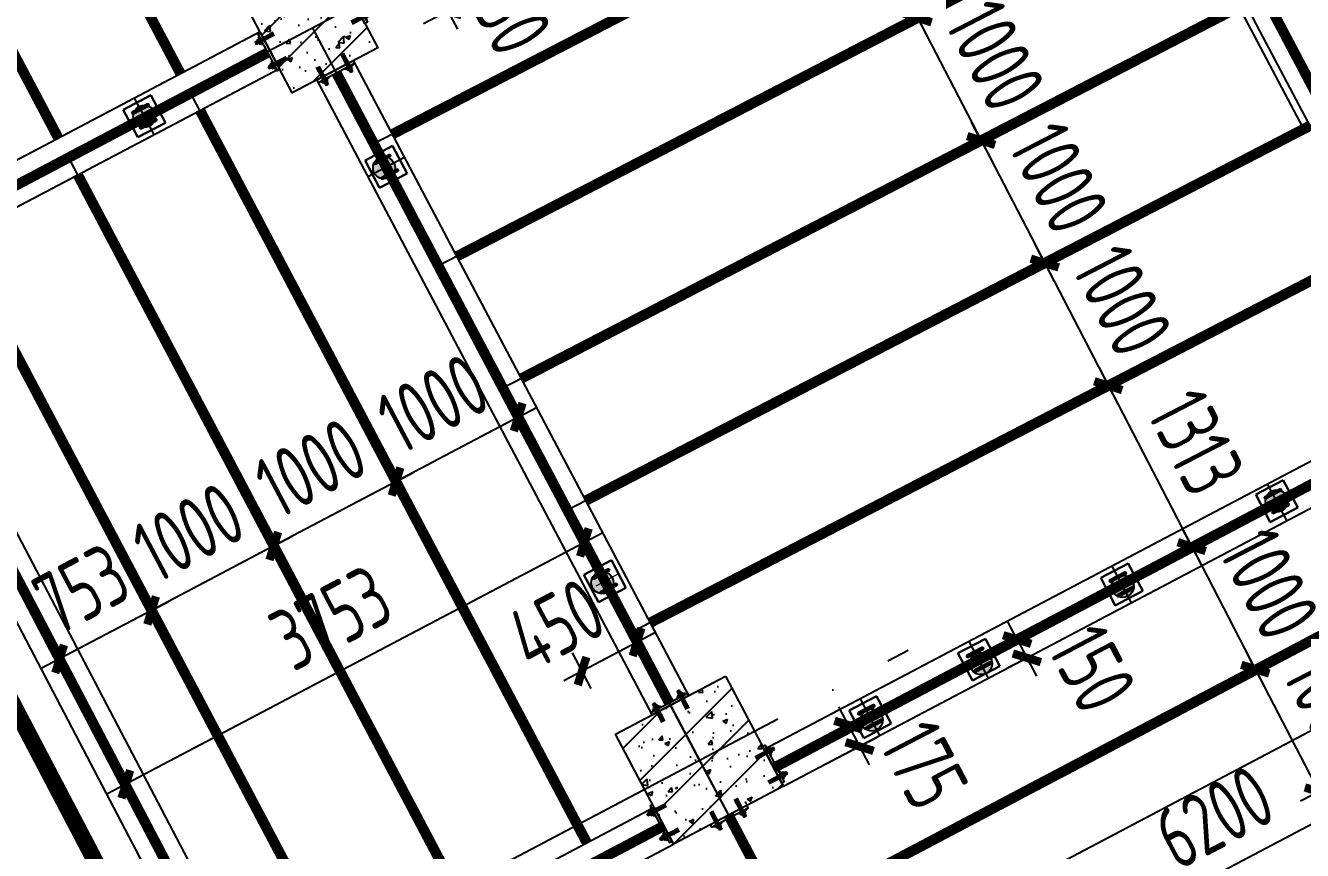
# Model space of a CAD drawing. Extents: x -803796 to -501762, y -1479216 to -846035.
# Drawn here: x -559946 to -550705, y -1102586 to -1096610 of the extents above; entities that cross this region are included whole.
import ezdxf

# ---------------------------------------------------------------- set-up
doc = ezdxf.new("R2010")
doc.units = 0
doc.header["$LTSCALE"] = 1500
for name, pattern in [('5102-12$0$5102-12$0$5102-12$0$DASH', [0.35, 0.25, -0.1]), ('ACAD_ISO04W100', [30, 24, -3, 0, -3]), ('CENTER', [2, 1.25, -0.25, 0.25, -0.25]), ('XREF-GRID-04区$0$ACAD_ISO04W100', [30, 24, -3, 0, -3])]:
    doc.linetypes.add(name, pattern=pattern)
doc.layers.get('0').update_dxf_attribs({"linetype": 'CONTINUOUS'})
doc.layers.get('Defpoints').update_dxf_attribs({"linetype": 'CONTINUOUS'})
for name, color, linetype in [('A-DOTE', 14, 'ACAD_ISO04W100'), ('AR-INT DECO', 140, 'CONTINUOUS'), ('C18', 4, 'CENTER'), ('DIM', 3, 'CONTINUOUS'), ('HATCH', 254, 'CONTINUOUS'), ('L18', 6, 'CONTINUOUS'), ('L25', 7, 'CONTINUOUS'), ('P-WALL-ORIG', 6, 'CONTINUOUS'), ('STPM_SBEAM_THICK', 2, 'CONTINUOUS'), ('struc', 161, 'CONTINUOUS'), ('TEXT', 7, 'CONTINUOUS'), ('THIN', 7, 'CONTINUOUS'), ('XREF-GRID-04区$0$A-DOTE', 14, 'XREF-GRID-04区$0$ACAD_ISO04W100')]:
    doc.layers.add(name, color=color, linetype=linetype)
doc.layers.add('点画线', color=1, linetype='CENTER', lineweight=13)
doc.layers.add('粗实线', color=7, linetype='CONTINUOUS', lineweight=30)
doc.styles.add('TSSD_Dimension', font='Tssdeng.shx', dxfattribs={"width": 0.7, "bigfont": 'hztxt.shx'})
doc.dimstyles.new('TSSD_150_150', dxfattribs={"dimtxt": 450, "dimasz": 150, "dimexe": 150, "dimexo": 375, "dimgap": 150, "dimtad": 1, "dimdec": 0, "dimzin": 0, "dimdsep": 46, "dimtxsty": 'TSSD_Dimension', "dimblk": 'ARCHTICK', "dimblk1": 'ARCHTICK', "dimblk2": 'ARCHTICK', "dimcen": 0, "dimdle": 150, "dimclrt": 7, "dimadec": 0, "dimazin": 0, "dimtfac": 1, "dimtdec": 0, "dimtix": 1, "dimtmove": 2, "dimatfit": 3, "dimfxl": 1, "dimtolj": 1, "dimtzin": 0, "dimarcsym": 0})
pattern_1 = [(50, (-389398.06, -1219171.12), (358.6301, -31.37607), [37.5, -412.5]), (355, (-389398.06, -1219171.12), (-69.37567, 376.09607), [30, -330]), (100.4514, (-389368.17, -1219173.74), (289.2547, 344.71977), [31.8701, -350.57106]), (46.1842, (-389398.06, -1219071.12), (533.6205, -82.7595), [56.25, -618.75]), (96.6356, (-389353.6, -1219078), (467.3314, 487.059), [47.8051, -525.8565]), (351.1842, (-389398.06, -1219071.1), (467.331, 487.0593), [45, -495]), (21, (-389348.06, -1219096.12), (298.45353, -201.30945), [37.5, -412.5]), (326, (-389348.06, -1219096.12), (121.65767, 362.575), [30, -330]), (71.4514, (-389323.2, -1219112.9), (420.1113, 161.26525), [31.8701, -350.57106]), (37.5, (-389398.06, -1219171.12), (6.07993, 166.44693), [0, -326, 0, -335, 0, -331.25]), (7.5, (-389398.06, -1219171.12), (131.53477, 197.20586), [0, -191, 0, -318.5, 0, -126.25]), (327.5, (-389509.56, -1219171.12), (266.91122, -11.27744), [0, -125, 0, -390, 0, -517.5]), (317.5, (-389559.56, -1219171.12), (291.59308, 50.0525), [0, -162.5, 0, -259, 0, -367.5]), (45, (-389398.06, -1219171.12), (-176.7767, 176.7767), [])]

# ---------------------------------------------------------------- blocks, each defined once
blk = doc.blocks.new('A$C47E14B26')
at = {"layer": '点画线'}
for p, q in [((358, 912), (358, -1338)), ((1483, -213), (-767, -213))]:
    blk.add_line(p, q, dxfattribs=at)
at = {"layer": '粗实线'}
for p, q in [((-767, 912), (1483, 912)), ((-767, 912), (-767, -1338)), ((-317, -813), (-317, 387)), ((-167, -813), (-167, 387)), ((883, -813), (883, 387)), ((1033, 387), (1033, -813)), ((1483, 912), (1483, -1338)), ((-767, -1338), (1483, -1338))]:
    blk.add_line(p, q, dxfattribs=at)
for centre, start, end in [((-242, 387), 0, 180), ((958, 387), 0, 180), ((-242, -813), 180, 0), ((958, -813), 180, 0)]:
    blk.add_arc(centre, 75, start, end, dxfattribs=at)
blk = doc.blocks.new('_ArchTick')
at = {"color": 0, "linetype": 'ByBlock', "const_width": 0.4}
blk.add_lwpolyline([(-0.5, -0.5), (0.5, 0.5)], dxfattribs=at)
blk = doc.blocks.new('*D281')
at = {"layer": 'Defpoints', "color": 0, "transparency": 16777216}
for p in [(-553387.8, -1095376), (-552927.8, -1096263.9), (-553489.8, -1096555.1)]:
    blk.add_point(p, dxfattribs=at)
at = {"layer": 'DIM', "color": 0, "lineweight": -2, "transparency": 16777216}
for p, q in [((-553720.8, -1095548.5), (-554083, -1095736.1)), ((-553949.8, -1095667.1), (-554018.8, -1095533.9)), ((-553949.8, -1095667.1), (-553489.8, -1096555.1)), ((-553260.8, -1096436.4), (-553623, -1096624.1)), ((-553489.8, -1096555.1), (-553420.9, -1096688.2))]:
    blk.add_line(p, q, dxfattribs=at)
at = {"layer": 'DIM', "color": 0, "lineweight": -2, "transparency": 16777216, "xscale": 150, "yscale": 150, "zscale": 150}
for p, rotation in [((-553949.8, -1095667.1), 297.3849975121117), ((-553489.8, -1096555.1), 117.3849975121117)]:
    blk.add_blockref('_ArchTick', p, dxfattribs=dict(at, rotation=rotation))
at = {"layer": 'DIM', "color": 7, "transparency": 16777216, "insert": (-553386.9, -1095938.6), "char_height": 450, "attachment_point": 5, "rotation": 297.385, "style": 'TSSD_Dimension'}
blk.add_mtext('\\A1;1000', dxfattribs=at)
blk = doc.blocks.new('*D282')
at = {"layer": 'Defpoints', "color": 0, "transparency": 16777216}
for p in [(-552927.8, -1096263.9), (-552467.9, -1097151.9), (-553029.9, -1097443)]:
    blk.add_point(p, dxfattribs=at)
at = {"layer": 'DIM', "color": 0, "lineweight": -2, "transparency": 16777216}
for p, q in [((-553489.8, -1096555.1), (-553558.8, -1096421.9)), ((-553260.8, -1096436.4), (-553623, -1096624.1)), ((-553489.8, -1096555.1), (-553029.9, -1097443)), ((-552800.8, -1097324.3), (-553163.1, -1097512)), ((-553029.9, -1097443), (-552960.9, -1097576.2))]:
    blk.add_line(p, q, dxfattribs=at)
at = {"layer": 'DIM', "color": 0, "lineweight": -2, "transparency": 16777216, "xscale": 150, "yscale": 150, "zscale": 150}
for p, rotation in [((-553489.8, -1096555.1), 297.3849975116382), ((-553029.9, -1097443), 117.3849975116381)]:
    blk.add_blockref('_ArchTick', p, dxfattribs=dict(at, rotation=rotation))
at = {"layer": 'DIM', "color": 7, "transparency": 16777216, "insert": (-552926.9, -1096826.5), "char_height": 450, "attachment_point": 5, "rotation": 297.385, "style": 'TSSD_Dimension'}
blk.add_mtext('\\A1;1000', dxfattribs=at)
blk = doc.blocks.new('*D283')
at = {"layer": 'Defpoints', "color": 0, "transparency": 16777216}
for p in [(-552467.9, -1097151.9), (-552007.9, -1098039.8), (-552569.9, -1098330.9)]:
    blk.add_point(p, dxfattribs=at)
at = {"layer": 'DIM', "color": 0, "lineweight": -2, "transparency": 16777216}
for p, q in [((-552800.8, -1097324.3), (-553163.1, -1097512)), ((-553029.9, -1097443), (-553098.9, -1097309.8)), ((-553029.9, -1097443), (-552569.9, -1098330.9)), ((-552340.9, -1098212.3), (-552703.1, -1098399.9)), ((-552569.9, -1098330.9), (-552500.9, -1098464.1))]:
    blk.add_line(p, q, dxfattribs=at)
at = {"layer": 'DIM', "color": 0, "lineweight": -2, "transparency": 16777216, "xscale": 150, "yscale": 150, "zscale": 150}
for p, rotation in [((-553029.9, -1097443), 297.3849975121117), ((-552569.9, -1098330.9), 117.3849975121117)]:
    blk.add_blockref('_ArchTick', p, dxfattribs=dict(at, rotation=rotation))
at = {"layer": 'DIM', "color": 7, "transparency": 16777216, "insert": (-552466.9, -1097714.5), "char_height": 450, "attachment_point": 5, "rotation": 297.385, "style": 'TSSD_Dimension'}
blk.add_mtext('\\A1;1000', dxfattribs=at)
blk = doc.blocks.new('*D284')
at = {"layer": 'Defpoints', "color": 0, "transparency": 16777216}
for p in [(-552007.9, -1098039.8), (-551547.9, -1098927.7), (-552109.9, -1099218.9)]:
    blk.add_point(p, dxfattribs=at)
at = {"layer": 'DIM', "color": 0, "lineweight": -2, "transparency": 16777216}
for p, q in [((-552340.9, -1098212.3), (-552703.1, -1098399.9)), ((-552569.9, -1098330.9), (-552638.9, -1098197.7)), ((-552569.9, -1098330.9), (-552109.9, -1099218.9)), ((-551880.9, -1099100.2), (-552243.1, -1099287.9)), ((-552109.9, -1099218.9), (-552041, -1099352.1))]:
    blk.add_line(p, q, dxfattribs=at)
at = {"layer": 'DIM', "color": 0, "lineweight": -2, "transparency": 16777216, "xscale": 150, "yscale": 150, "zscale": 150}
for p, rotation in [((-552569.9, -1098330.9), 297.3849975121117), ((-552109.9, -1099218.9), 117.3849975121117)]:
    blk.add_blockref('_ArchTick', p, dxfattribs=dict(at, rotation=rotation))
at = {"layer": 'DIM', "color": 7, "transparency": 16777216, "insert": (-552007, -1098602.4), "char_height": 450, "attachment_point": 5, "rotation": 297.385, "style": 'TSSD_Dimension'}
blk.add_mtext('\\A1;1000', dxfattribs=at)
blk = doc.blocks.new('*D285')
at = {"layer": 'Defpoints', "color": 0, "transparency": 16777216}
for p in [(-551547.9, -1098927.7), (-550944, -1100093.6), (-551506, -1100384.7)]:
    blk.add_point(p, dxfattribs=at)
at = {"layer": 'DIM', "color": 0, "lineweight": -2, "transparency": 16777216}
for p, q in [((-551880.9, -1099100.2), (-552243.1, -1099287.9)), ((-552178.9, -1099085.7), (-551437, -1100517.9)), ((-551277, -1100266.1), (-551639.2, -1100453.7))]:
    blk.add_line(p, q, dxfattribs=at)
at = {"layer": 'DIM', "color": 0, "lineweight": -2, "transparency": 16777216, "xscale": 150, "yscale": 150, "zscale": 150}
for p, rotation in [((-552109.9, -1099218.9), 117.3849975121117), ((-551506, -1100384.7), 297.3849975121117)]:
    blk.add_blockref('_ArchTick', p, dxfattribs=dict(at, rotation=rotation))
at = {"layer": 'DIM', "color": 7, "transparency": 16777216, "insert": (-551475, -1099629.3), "char_height": 450, "attachment_point": 5, "rotation": 297.385, "style": 'TSSD_Dimension'}
blk.add_mtext('\\A1;1313', dxfattribs=at)
blk = doc.blocks.new('*D286')
at = {"layer": 'Defpoints', "color": 0, "transparency": 16777216}
for p in [(-550944, -1100093.6), (-550484, -1100981.5), (-551046.1, -1101272.6)]:
    blk.add_point(p, dxfattribs=at)
at = {"layer": 'DIM', "color": 0, "lineweight": -2, "transparency": 16777216}
for p, q in [((-551277, -1100266.1), (-551639.2, -1100453.7)), ((-551506, -1100384.7), (-551575, -1100251.5)), ((-551506, -1100384.7), (-551046.1, -1101272.6)), ((-550817, -1101154), (-551179.2, -1101341.6)), ((-551046.1, -1101272.6), (-550977.1, -1101405.8))]:
    blk.add_line(p, q, dxfattribs=at)
at = {"layer": 'DIM', "color": 0, "lineweight": -2, "transparency": 16777216, "xscale": 150, "yscale": 150, "zscale": 150}
for p, rotation in [((-551506, -1100384.7), 297.3849975121117), ((-551046.1, -1101272.6), 117.3849975121117)]:
    blk.add_blockref('_ArchTick', p, dxfattribs=dict(at, rotation=rotation))
at = {"layer": 'DIM', "color": 7, "transparency": 16777216, "insert": (-550943.1, -1100656.2), "char_height": 450, "attachment_point": 5, "rotation": 297.385, "style": 'TSSD_Dimension'}
blk.add_mtext('\\A1;1000', dxfattribs=at)
blk = doc.blocks.new('*D287')
at = {"layer": 'Defpoints', "color": 0, "transparency": 16777216}
for p in [(-550484, -1100981.5), (-550024.1, -1101869.4), (-550586.1, -1102160.5)]:
    blk.add_point(p, dxfattribs=at)
at = {"layer": 'DIM', "color": 0, "lineweight": -2, "transparency": 16777216}
for p, q in [((-550817, -1101154), (-551179.2, -1101341.6)), ((-551046.1, -1101272.6), (-551115.1, -1101139.4)), ((-551046.1, -1101272.6), (-550586.1, -1102160.5)), ((-550357.1, -1102041.9), (-550719.3, -1102229.5)), ((-550586.1, -1102160.5), (-550517.1, -1102293.7))]:
    blk.add_line(p, q, dxfattribs=at)
at = {"layer": 'DIM', "color": 0, "lineweight": -2, "transparency": 16777216, "xscale": 150, "yscale": 150, "zscale": 150}
for p, rotation in [((-551046.1, -1101272.6), 297.3849975121117), ((-550586.1, -1102160.5), 117.3849975121117)]:
    blk.add_blockref('_ArchTick', p, dxfattribs=dict(at, rotation=rotation))
at = {"layer": 'DIM', "color": 7, "transparency": 16777216, "insert": (-550483.1, -1101544.1), "char_height": 450, "attachment_point": 5, "rotation": 297.385, "style": 'TSSD_Dimension'}
blk.add_mtext('\\A1;1000', dxfattribs=at)
blk = doc.blocks.new('*D288')
at = {"layer": 'Defpoints', "color": 0, "transparency": 16777216}
for p in [(-556637.3, -1098960.3), (-557521.7, -1099427.1), (-557265, -1099913.4)]:
    blk.add_point(p, dxfattribs=at)
at = {"layer": 'DIM', "color": 0, "lineweight": -2, "transparency": 16777216}
for p, q in [((-556462.3, -1099291.9), (-556310.6, -1099579.2)), ((-556380.6, -1099446.6), (-556248, -1099376.6)), ((-556380.6, -1099446.6), (-557265, -1099913.4)), ((-557346.6, -1099758.7), (-557195, -1100046)), ((-557265, -1099913.4), (-557397.6, -1099983.4))]:
    blk.add_line(p, q, dxfattribs=at)
at = {"layer": 'DIM', "color": 0, "lineweight": -2, "transparency": 16777216, "xscale": 150, "yscale": 150, "zscale": 150}
for p, rotation in [((-556380.6, -1099446.6), 207.8262450785507), ((-557265, -1099913.4), 27.82624507855068)]:
    blk.add_blockref('_ArchTick', p, dxfattribs=dict(at, rotation=rotation))
at = {"layer": 'DIM', "color": 7, "transparency": 16777216, "insert": (-556997.8, -1099348.3), "char_height": 450, "attachment_point": 5, "rotation": 27.82625, "style": 'TSSD_Dimension'}
blk.add_mtext('\\A1;1000', dxfattribs=at)
blk = doc.blocks.new('*D289')
at = {"layer": 'Defpoints', "color": 0, "transparency": 16777216}
for p in [(-557521.7, -1099427.1), (-558406, -1099893.9), (-558149.3, -1100380.2)]:
    blk.add_point(p, dxfattribs=at)
at = {"layer": 'DIM', "color": 0, "lineweight": -2, "transparency": 16777216}
for p, q in [((-557346.6, -1099758.7), (-557195, -1100046)), ((-557265, -1099913.4), (-558149.3, -1100380.2)), ((-557265, -1099913.4), (-557132.3, -1099843.4)), ((-558231, -1100225.5), (-558079.3, -1100512.8)), ((-558149.3, -1100380.2), (-558282, -1100450.2))]:
    blk.add_line(p, q, dxfattribs=at)
at = {"layer": 'DIM', "color": 0, "lineweight": -2, "transparency": 16777216, "xscale": 150, "yscale": 150, "zscale": 150}
for p, rotation in [((-557265, -1099913.4), 207.8262450800779), ((-558149.3, -1100380.2), 27.82624508007792)]:
    blk.add_blockref('_ArchTick', p, dxfattribs=dict(at, rotation=rotation))
at = {"layer": 'DIM', "color": 7, "transparency": 16777216, "insert": (-557882.2, -1099815.1), "char_height": 450, "attachment_point": 5, "rotation": 27.82625, "style": 'TSSD_Dimension'}
blk.add_mtext('\\A1;1000', dxfattribs=at)
blk = doc.blocks.new('*D290')
at = {"layer": 'Defpoints', "color": 0, "transparency": 16777216}
for p in [(-558406, -1099893.9), (-559290.4, -1100360.6), (-559033.7, -1100847)]:
    blk.add_point(p, dxfattribs=at)
at = {"layer": 'DIM', "color": 0, "lineweight": -2, "transparency": 16777216}
for p, q in [((-558231, -1100225.5), (-558079.3, -1100512.8)), ((-558149.3, -1100380.2), (-559033.7, -1100847)), ((-558149.3, -1100380.2), (-558016.7, -1100310.2)), ((-559115.4, -1100692.3), (-558963.7, -1100979.6)), ((-559033.7, -1100847), (-559166.4, -1100917))]:
    blk.add_line(p, q, dxfattribs=at)
at = {"layer": 'DIM', "color": 0, "lineweight": -2, "transparency": 16777216, "xscale": 150, "yscale": 150, "zscale": 150}
for p, rotation in [((-558149.3, -1100380.2), 207.8262450800779), ((-559033.7, -1100847), 27.82624508007792)]:
    blk.add_blockref('_ArchTick', p, dxfattribs=dict(at, rotation=rotation))
at = {"layer": 'DIM', "color": 7, "transparency": 16777216, "insert": (-558766.6, -1100281.9), "char_height": 450, "attachment_point": 5, "rotation": 27.82625, "style": 'TSSD_Dimension'}
blk.add_mtext('\\A1;1000', dxfattribs=at)
blk = doc.blocks.new('*D291')
at = {"layer": 'Defpoints', "color": 0, "transparency": 16777216}
for p in [(-559290.4, -1100360.6), (-559956.1, -1100712), (-559699.4, -1101198.3)]:
    blk.add_point(p, dxfattribs=at)
at = {"layer": 'DIM', "color": 0, "lineweight": -2, "transparency": 16777216}
for p, q in [((-559115.4, -1100692.3), (-558963.7, -1100979.6)), ((-559033.7, -1100847), (-559699.4, -1101198.3)), ((-559033.7, -1100847), (-558901.1, -1100776.9)), ((-559781.1, -1101043.7), (-559629.4, -1101331)), ((-559699.4, -1101198.3), (-559832.1, -1101268.4))]:
    blk.add_line(p, q, dxfattribs=at)
at = {"layer": 'DIM', "color": 0, "lineweight": -2, "transparency": 16777216, "xscale": 150, "yscale": 150, "zscale": 150}
for p, rotation in [((-559033.7, -1100847), 207.8262450800779), ((-559699.4, -1101198.3), 27.82624508007792)]:
    blk.add_blockref('_ArchTick', p, dxfattribs=dict(at, rotation=rotation))
at = {"layer": 'DIM', "color": 7, "transparency": 16777216, "insert": (-559541.6, -1100691), "char_height": 450, "attachment_point": 5, "rotation": 27.82625, "style": 'TSSD_Dimension'}
blk.add_mtext('\\A1;753', dxfattribs=at)
blk = doc.blocks.new('gdf')
h = blk.add_hatch(color=4)
edge = h.paths.add_edge_path()
edge.add_arc((75802667.5, 175120681), 80, 0, 360)
at = {"color": 4}
blk.add_circle((75802667.5, 175120681), 80, dxfattribs=at)
blk = doc.blocks.new('*D352')
at = {"layer": 'Defpoints', "color": 0, "transparency": 16777216}
for p in [(-556253.5, -1099687.3), (-559572.4, -1101439.1), (-559220.4, -1102106)]:
    blk.add_point(p, dxfattribs=at)
at = {"layer": 'DIM', "color": 0, "lineweight": -2, "transparency": 16777216}
for p, q in [((-556078.5, -1100019), (-555831.5, -1100486.9)), ((-555768.9, -1100284.2), (-559353, -1102176)), ((-559397.3, -1101770.7), (-559150.4, -1102238.6))]:
    blk.add_line(p, q, dxfattribs=at)
at = {"layer": 'DIM', "color": 0, "lineweight": -2, "transparency": 16777216, "xscale": 150, "yscale": 150, "zscale": 150}
for p, rotation in [((-555901.6, -1100354.2), 27.82624508007276), ((-559220.4, -1102106), 207.8262450800728)]:
    blk.add_blockref('_ArchTick', p, dxfattribs=dict(at, rotation=rotation))
at = {"layer": 'DIM', "color": 7, "transparency": 16777216, "insert": (-557736, -1100898.4), "char_height": 450, "attachment_point": 5, "rotation": 27.82625, "style": 'TSSD_Dimension'}
blk.add_mtext('\\A1;3753', dxfattribs=at)
blk = doc.blocks.new('*D353')
at = {"layer": 'Defpoints', "color": 0, "transparency": 16777216}
for p in [(-549796.5, -1098637.9), (-555278.8, -1101534), (-553910.6, -1104124)]:
    blk.add_point(p, dxfattribs=at)
at = {"layer": 'DIM', "color": 0, "lineweight": -2, "transparency": 16777216}
for p, q in [((-549621.3, -1098969.5), (-548358.2, -1101360.5)), ((-548295.6, -1101157.8), (-554043.2, -1104194.1)), ((-555103.6, -1101865.6), (-553840.5, -1104256.7))]:
    blk.add_line(p, q, dxfattribs=at)
at = {"layer": 'DIM', "color": 0, "lineweight": -2, "transparency": 16777216, "xscale": 150, "yscale": 150, "zscale": 150}
for p, rotation in [((-548428.3, -1101227.9), 27.84623129590126), ((-553910.6, -1104124), 207.8462312959013)]:
    blk.add_blockref('_ArchTick', p, dxfattribs=dict(at, rotation=rotation))
at = {"layer": 'DIM', "color": 7, "transparency": 16777216, "insert": (-551344.6, -1102344.4), "char_height": 450, "attachment_point": 5, "rotation": 27.84623, "style": 'TSSD_Dimension'}
blk.add_mtext('\\A1;6200', dxfattribs=at)
blk = doc.blocks.new('LMM12A')
at = {"layer": 'L18'}
for p, q in [((0, 7.8), (0, -7.8)), ((9.8, 10.4), (1, 10.4)), ((9.8, 5.2), (1, 5.2)), ((10.8, 7.8), (10.8, -7.8)), ((9.8, -5.2), (1, -5.2)), ((9.8, -10.4), (1, -10.4))]:
    blk.add_line(p, q, dxfattribs=at)
for centre, radius, start, end in [((3.7, 7.8), 3.74, 136, 224), ((13.4, 0), 13.4, 157.1584, 202.8416), ((7.1, 7.8), 3.74, 316, 44), ((-2.6, 0), 13.4, 337.1584, 22.8416), ((3.7, -7.8), 3.74, 136, 224), ((7.1, -7.8), 3.74, 316, 44)]:
    blk.add_arc(centre, radius, start, end, dxfattribs=at)
blk = doc.blocks.new('A$C40232FC0')
blk.add_lwpolyline([(0, 82), (300, 82), (300, 102), (0, 102)], close=True)
at = {"layer": 'C18'}
for p, q in [((50, 0), (50, 144.5)), ((250, 0), (250, 144.5))]:
    blk.add_line(p, q, dxfattribs=at)
at = {"layer": 'L18'}
for p, q in [((39.5, 0), (39.5, 102)), ((41.3, 126.6), (41.3, 148.8)), ((41.3, 148.8), (58.7, 148.8)), ((42.8, 0), (42.8, 102)), ((44.6, 128.4), (44.6, 148.8)), ((55.3, 128.4), (55.3, 148.8)), ((57.2, 0), (57.2, 102)), ((58.7, 126.6), (58.7, 148.8)), ((60.5, 0), (60.5, 102)), ((239.5, 0), (239.5, 102)), ((241.3, 126.6), (241.3, 148.8)), ((241.3, 148.8), (258.7, 148.8)), ((242.8, 0), (242.8, 102)), ((244.6, 128.4), (244.6, 148.8)), ((255.3, 128.4), (255.3, 148.8)), ((257.2, 0), (257.2, 102)), ((258.7, 126.6), (258.7, 148.8)), ((260.5, 0), (260.5, 102))]:
    blk.add_line(p, q, dxfattribs=at)
at = {"layer": 'L25'}
for p, q in [((16.7, 102), (16.7, 110.4)), ((16.7, 110.4), (83.3, 110.4)), ((83.3, 102), (16.7, 102)), ((83.3, 110.4), (83.3, 102)), ((216.7, 102), (216.7, 110.4)), ((216.7, 110.4), (283.3, 110.4)), ((283.3, 102), (216.7, 102)), ((283.3, 110.4), (283.3, 102))]:
    blk.add_line(p, q, dxfattribs=at)
at = {"layer": 'L18', "extrusion": (0, 0, -1), "xscale": 1.666666666686069, "yscale": 1.666666666686069, "zscale": -1.666666666666666, "rotation": 90}
for p in [(-50, 110.4), (-250, 110.4)]:
    blk.add_blockref('LMM12A', p, dxfattribs=at)
blk = doc.blocks.new('*D660')
at = {"layer": 'Defpoints', "color": 0, "transparency": 16777216}
for p in [(-555338.3, -1102385.3), (-555257.5, -1102540.5), (-556282.9, -1103074.9)]:
    blk.add_point(p, dxfattribs=at)
at = {"layer": 'DIM', "color": 0, "lineweight": -2, "transparency": 16777216}
for p, q in [((-555670.9, -1102558.6), (-556496.8, -1102989)), ((-556363.8, -1102919.7), (-556433.1, -1102786.7)), ((-555590, -1102713.8), (-556415.9, -1103144.2)), ((-556363.8, -1102919.7), (-556282.9, -1103074.9)), ((-556282.9, -1103074.9), (-556213.5, -1103207.9))]:
    blk.add_line(p, q, dxfattribs=at)
at = {"layer": 'DIM', "color": 0, "lineweight": -2, "transparency": 16777216, "xscale": 150, "yscale": 150, "zscale": 150}
for p, rotation in [((-556363.8, -1102919.7), 297.5282612302669), ((-556282.9, -1103074.9), 117.5282612302668)]:
    blk.add_blockref('_ArchTick', p, dxfattribs=dict(at, rotation=rotation))
at = {"layer": 'DIM', "color": 7, "transparency": 16777216, "insert": (-555761.9, -1103241.8), "char_height": 450, "attachment_point": 5, "rotation": 297.52826, "style": 'TSSD_Dimension'}
blk.add_mtext('\\A1;175', dxfattribs=at)
blk = doc.blocks.new('*D662')
at = {"layer": 'Defpoints', "color": 0, "transparency": 16777216}
for p in [(-555918.6, -1101285.9), (-555278.8, -1101534), (-555676.8, -1101744.1)]:
    blk.add_point(p, dxfattribs=at)
at = {"layer": 'DIM', "color": 0, "lineweight": -2, "transparency": 16777216}
for p, q in [((-555453.8, -1101202.4), (-555590.7, -1100943.2)), ((-555388, -1101005.8), (-556051.3, -1101355.9)), ((-555851.8, -1101412.5), (-555988.6, -1101153.2))]:
    blk.add_line(p, q, dxfattribs=at)
at = {"layer": 'DIM', "color": 0, "lineweight": -2, "transparency": 16777216, "xscale": 150, "yscale": 150, "zscale": 150}
for p, rotation in [((-555520.6, -1101075.8), 27.82624507795174), ((-555918.6, -1101285.9), 207.8262450779518)]:
    blk.add_blockref('_ArchTick', p, dxfattribs=dict(at, rotation=rotation))
at = {"layer": 'DIM', "color": 7, "transparency": 16777216, "insert": (-556106.1, -1100947.7), "char_height": 450, "attachment_point": 5, "rotation": 27.82625, "style": 'TSSD_Dimension'}
blk.add_mtext('\\A1;450', dxfattribs=at)
blk = doc.blocks.new('*D663')
at = {"layer": 'Defpoints', "color": 0, "transparency": 16777216}
for p in [(-553909.7, -1101832.7), (-554542.4, -1101965.2), (-554461.5, -1102120.3)]:
    blk.add_point(p, dxfattribs=at)
at = {"layer": 'DIM', "color": 0, "lineweight": -2, "transparency": 16777216}
for p, q in [((-553990.6, -1101677.6), (-554060, -1101544.5)), ((-554209.9, -1101791.8), (-553857.6, -1101608.2)), ((-553990.6, -1101677.6), (-553909.7, -1101832.7)), ((-554129, -1101947), (-553776.7, -1101763.4)), ((-553909.7, -1101832.7), (-553840.4, -1101965.8))]:
    blk.add_line(p, q, dxfattribs=at)
at = {"layer": 'DIM', "color": 0, "lineweight": -2, "transparency": 16777216, "xscale": 150, "yscale": 150, "zscale": 150}
for p, rotation in [((-553990.6, -1101677.6), 297.5296162444498), ((-553909.7, -1101832.7), 117.5296162444496)]:
    blk.add_blockref('_ArchTick', p, dxfattribs=dict(at, rotation=rotation))
at = {"layer": 'DIM', "color": 7, "transparency": 16777216, "insert": (-553441.6, -1101966.3), "char_height": 450, "attachment_point": 5, "rotation": 297.52962, "style": 'TSSD_Dimension'}
blk.add_mtext('\\A1;175', dxfattribs=at)
blk = doc.blocks.new('*D664')
at = {"layer": 'Defpoints', "color": 0, "transparency": 16777216}
for p in [(-552518.2, -1100925), (-552448.2, -1101057.7), (-552699.1, -1101190.1)]:
    blk.add_point(p, dxfattribs=at)
at = {"layer": 'DIM', "color": 0, "lineweight": -2, "transparency": 16777216}
for p, q in [((-552769.2, -1101057.5), (-552839.2, -1100924.8)), ((-552849.9, -1101100), (-552901.8, -1101127.5)), ((-552769.2, -1101057.5), (-552699.1, -1101190.1)), ((-552699.1, -1101190.1), (-552629.1, -1101322.8)), ((-552779.8, -1101232.7), (-552831.8, -1101260.1))]:
    blk.add_line(p, q, dxfattribs=at)
at = {"layer": 'DIM', "color": 0, "lineweight": -2, "transparency": 16777216, "xscale": 150, "yscale": 150, "zscale": 150}
for p, rotation in [((-552769.2, -1101057.5), 297.8262450790808), ((-552699.1, -1101190.1), 117.8262450790808)]:
    blk.add_blockref('_ArchTick', p, dxfattribs=dict(at, rotation=rotation))
at = {"layer": 'DIM', "color": 7, "transparency": 16777216, "insert": (-552225, -1101269.7), "char_height": 450, "attachment_point": 5, "rotation": 297.82625, "style": 'TSSD_Dimension'}
blk.add_mtext('\\A1;150', dxfattribs=at)
blk = doc.blocks.new('*D666')
at = {"layer": 'Defpoints', "color": 0, "transparency": 16777216}
for p in [(-557560, -1096462.4), (-556891.1, -1096505.1), (-557396.6, -1096772)]:
    blk.add_point(p, dxfattribs=at)
at = {"layer": 'DIM', "color": 0, "lineweight": -2, "transparency": 16777216}
for p, q in [((-557228.3, -1096287.4), (-556921.8, -1096125.6)), ((-557124.5, -1096063), (-556821.1, -1096637.8)), ((-557065, -1096596.9), (-556758.4, -1096435.1))]:
    blk.add_line(p, q, dxfattribs=at)
at = {"layer": 'DIM', "color": 0, "lineweight": -2, "transparency": 16777216, "xscale": 150, "yscale": 150, "zscale": 150}
for p, rotation in [((-557054.5, -1096195.6), 117.8262497600775), ((-556891.1, -1096505.1), 297.8262497600775)]:
    blk.add_blockref('_ArchTick', p, dxfattribs=dict(at, rotation=rotation))
at = {"layer": 'DIM', "color": 7, "transparency": 16777216, "insert": (-556468.6, -1096479.5), "char_height": 450, "attachment_point": 5, "rotation": 297.82625, "style": 'TSSD_Dimension'}
blk.add_mtext('\\A1;350', dxfattribs=at)

msp = doc.modelspace()

# ---------------------------------------------------------------- hatches: boundary and pattern name
at = {"layer": 'HATCH'}
h = msp.add_hatch(dxfattribs=at)
h.set_pattern_fill('ARMORED', color=256, scale=50, style=0)
h.set_pattern_definition(pattern_1)
h.paths.add_polyline_path([(-557723.3, -1096152.9), (-557396.6, -1096772), (-558015.6, -1097098.7), (-558342.4, -1096479.7)])
h = msp.add_hatch(dxfattribs=at)
h.set_pattern_fill('ARMORED', color=256, scale=50, style=0)
h.set_pattern_definition(pattern_1)
h.paths.add_polyline_path([(-554880.8, -1101324), (-554460.7, -1102119.9), (-555256.7, -1102540), (-555676.8, -1101744.1)])
h = msp.add_hatch(dxfattribs=at)
h.set_pattern_fill('ARMORED', color=256, scale=50, style=0)
h.set_pattern_definition(pattern_1)
h.paths.add_polyline_path([(-554880.8, -1101324), (-554460.7, -1102119.9), (-555256.7, -1102540), (-555676.8, -1101744.1)])

# ---------------------------------------------------------------- linework, layer by layer
at = {"layer": 'A-DOTE', "ltscale": 0.1}
for p, q in [((-568444.4, -1102207.5), (-556359.5, -1095828.8)), ((-565643.6, -1107513.7), (-553558.8, -1101135))]:
    msp.add_line(p, q, dxfattribs=at)
at = {"layer": 'AR-INT DECO', "linetype": '5102-12$0$5102-12$0$5102-12$0$DASH', "const_width": 120}
msp.add_lwpolyline([(-556578.2, -1085007.3, 0.386417), (-561939.6, -1097887)], format="xyb", dxfattribs=at)
msp.add_lwpolyline([(-558586.4, -1104296.4), (-561922.9, -1097925.2)], dxfattribs=at)
at = {"layer": 'HATCH'}
for points in [[(-557723.3, -1096152.9), (-557396.6, -1096772), (-558015.6, -1097098.7), (-558342.4, -1096479.7), (-557723.3, -1096152.9)], [(-554880.8, -1101324), (-554460.7, -1102119.9), (-555256.7, -1102540), (-555676.8, -1101744.1), (-554880.8, -1101324)], [(-554880.8, -1101324), (-554460.7, -1102119.9), (-555256.7, -1102540), (-555676.8, -1101744.1), (-554880.8, -1101324)]]:
    msp.add_lwpolyline(points, close=True, dxfattribs=at)
at = {"layer": 'P-WALL-ORIG', "color": 4}
for p, q in [((-557916.2, -1104282.9), (-561381.6, -1097665.6)), ((-558320.7, -1104157.2), (-561657.1, -1097786.1)), ((-558118.4, -1104220.1), (-561519.4, -1097725.8))]:
    msp.add_line(p, q, dxfattribs=at)
for radius, start, end in [(10073.6, 115.14474, 199.65431), (9923.6, 115.10417, 199.59409), (9773.6, 115.06236, 199.53248)]:
    msp.add_arc((-552170.4, -1094397.9), radius, start, end, dxfattribs=at)
at = {"layer": 'STPM_SBEAM_THICK', "color": 2, "const_width": 75}
for points in [[(-561554.1, -1091787.4), (-558823.9, -1096959.9)], [(-561957.5, -1093165.5), (-559708.2, -1097426.7)], [(-552213.7, -1094058.9), (-549804.8, -1098622.1)], [(-552053.1, -1094684.6), (-557292.1, -1097398.5)], [(-556825.2, -1098282.9), (-551586.3, -1095569)], [(-551119.5, -1096453.4), (-556358.4, -1099167.3)], [(-558192.6, -1096806.3), (-561043.5, -1098311.1)], [(-557696.8, -1096953), (-555288.1, -1101516.4)], [(-555883.1, -1102531.5), (-558683.8, -1097225.3)], [(-555891.6, -1100051.6), (-550652.7, -1097337.8)], [(-559568.2, -1097692), (-556767.5, -1102998.2)], [(-557651.8, -1103465), (-560452.6, -1098158.8)], [(-550185.9, -1098222.1), (-555424.8, -1100936)], [(-561121.9, -1098483.9), (-558315.7, -1103844.3)], [(-550038.2, -1099616), (-554531.1, -1101987.5)], [(-555327.1, -1102407.6), (-558124.7, -1103884.8)]]:
    msp.add_lwpolyline(points, dxfattribs=at)
at = {"layer": 'STPM_SBEAM_THICK', "color": 7, "const_width": 75}
for points in [[(-548668.1, -1100023.6), (-557793.7, -1104840.3)], [(-554858.7, -1102330), (-554192, -1103593.1)]]:
    msp.add_lwpolyline(points, dxfattribs=at)
at = {"layer": 'struc', "linetype": 'ByBlock'}
for p, q in [((-552354.8, -1094112.9), (-549927.5, -1098711.6)), ((-558249, -1096656.5), (-564023.6, -1099704.5)), ((-555146.4, -1101463.5), (-557573.7, -1096864.8)), ((-563883.5, -1099969.8), (-558109, -1096921.8)), ((-557838.5, -1097005.9), (-555411.2, -1101604.6)), ((-550090.5, -1099474), (-554600.8, -1101854.6)), ((-554461.5, -1102120.3), (-549950.4, -1099739.3)), ((-555396.7, -1102274.7), (-561082.8, -1105276)), ((-560942.8, -1105541.3), (-555257.5, -1102540.5))]:
    msp.add_line(p, q, dxfattribs=at)
at = {"layer": 'TEXT'}
for p, q in [((-552223, -1094041.2), (-549796.7, -1098638)), ((-551919.9, -1094615.6), (-557425.2, -1097467.5)), ((-551453, -1095499.9), (-556958.4, -1098351.9)), ((-550986.1, -1096384.3), (-556491.6, -1099236.2)), ((-555068.7, -1101932), (-557869.5, -1096625.8)), ((-559016.4, -1097400.8), (-559156.4, -1097135.5)), ((-550519.3, -1097268.7), (-556024.8, -1100120.6)), ((-557469.9, -1097704.2), (-557204.6, -1097564.1)), ((-557651.8, -1103465), (-560522.6, -1098026.2)), ((-550052.4, -1098153), (-555558, -1101005)), ((-550816.5, -1100196.4), (-550956.5, -1099931.1)), ((-551942.8, -1100790.9), (-552082.9, -1100525.6)), ((-552976.2, -1101336.4), (-553116.3, -1101071.1)), ((-553763.3, -1101751.8), (-553903.4, -1101486.5)), ((-554600.8, -1101854.6), (-554461.5, -1102120.3)), ((-555396.7, -1102274.7), (-555257.5, -1102540.5))]:
    msp.add_line(p, q, dxfattribs=at)
at = {"layer": 'TEXT', "color": 2}
for p, q in [((-555883.1, -1102531.5), (-558753.9, -1097092.6)), ((-556767.5, -1102998.2), (-559638.2, -1097559.4))]:
    msp.add_line(p, q, dxfattribs=at)
at = {"layer": 'THIN'}
msp.add_lwpolyline([(-548026.7, -1100338.9), (-554164.7, -1103578.7), (-554103.5, -1103919.5), (-554570.7, -1103419.9), (-554509.6, -1103760.7), (-560647.5, -1107000.5)], dxfattribs=at)
at = {"layer": 'XREF-GRID-04区$0$A-DOTE', "ltscale": 0.1}
for p, q in [((-558686.8, -1082223.6), (-548885.8, -1100792.4)), ((-563993, -1085024.4), (-554192, -1103593.1))]:
    msp.add_line(p, q, dxfattribs=at)

# ---------------------------------------------------------------- block references
at = {"xscale": -1}
for p, rotation in [((-557562.5, -1096633.4), 297.8262587066492), ((-558172.4, -1096626), 117.8262450821328), ((-555107.9, -1101536.6), 27.82626690790399), ((-554544.9, -1102136.1), 297.8262335342054)]:
    msp.add_blockref('A$C40232FC0', p, dxfattribs=dict(at, rotation=rotation))
for p, rotation in [((-557611.8, -1096792.8), 207.826223243541), ((-555195.8, -1102479.6), 117.8262335341828), ((-554764, -1102187.3), 207.826223243541)]:
    msp.add_blockref('A$C40232FC0', p, dxfattribs=dict(rotation=rotation))
at = {"layer": 'AR-INT DECO'}
for p in [(-76361753.9, -176217949.1), (-76360018.4, -176218322.3), (-76353558.4, -176220736.3), (-76358439.4, -176221326.3), (-76354672.4, -176221354.3), (-76355698.9, -176221912.8), (-76356489.4, -176222321.8)]:
    msp.add_blockref('gdf', p, dxfattribs=at)
at = {"layer": 'TEXT', "xscale": 0.0999999999999999, "yscale": 0.0999999999999999, "zscale": 0.0999999999999999, "rotation": 297.8262450785971}
for p in [(-559084.3, -1097226.5), (-557335.1, -1097592.5), (-550888.8, -1100013.7), (-555751, -1100593.8), (-552010.7, -1100616.6), (-553044.1, -1101162), (-553831.2, -1101577.5)]:
    msp.add_blockref('A$C47E14B26', p, dxfattribs=at)

# ---------------------------------------------------------------- dimensions: what is measured, and where the dimension line sits
at = {"layer": 'DIM'}
for base, p1, p2, angle, picture, middle in [((-553489.8, -1096555.1), (-553387.8, -1095376), (-552927.8, -1096263.9), 117.385, '*D281', (-553386.9, -1095938.6)), ((-552569.9, -1098330.9), (-552467.9, -1097151.9), (-552007.9, -1098039.8), 117.385, '*D283', (-552466.9, -1097714.5)), ((-552109.9, -1099218.9), (-552007.9, -1098039.8), (-551547.9, -1098927.7), 117.385, '*D284', (-552007, -1098602.4)), ((-551506, -1100384.7), (-551547.9, -1098927.7), (-550944, -1100093.6), 117.385, '*D285', (-551475, -1099629.3)), ((-558149.3, -1100380.2), (-557521.7, -1099427.1), (-558406, -1099893.9), 27.82625, '*D289', (-557882.2, -1099815.1)), ((-559033.7, -1100847), (-558406, -1099893.9), (-559290.4, -1100360.6), 27.82625, '*D290', (-558766.6, -1100281.9)), ((-551046.1, -1101272.6), (-550944, -1100093.6), (-550484, -1100981.5), 117.385, '*D286', (-550943.1, -1100656.2)), ((-559699.4, -1101198.3), (-559290.4, -1100360.6), (-559956.1, -1100712), 27.82625, '*D291', (-559541.6, -1100691)), ((-550586.1, -1102160.5), (-550484, -1100981.5), (-550024.1, -1101869.4), 117.385, '*D287', (-550483.1, -1101544.1))]:
    dim = msp.add_linear_dim(base=base, p1=p1, p2=p2, angle=angle, dimstyle='TSSD_150_150', dxfattribs=at)
    dim.commit()
    dim.dimension.update_dxf_attribs({"geometry": picture, "text_midpoint": middle})
for base, p1, p2, angle, picture, middle in [((-556891.1, -1096505.1), (-557560, -1096462.4), (-557396.6, -1096772), 297.82625, '*D666', (-556468.6, -1096479.5)), ((-555918.6, -1101285.9), (-555278.8, -1101534), (-555676.8, -1101744.1), 207.82625, '*D662', (-556106.1, -1100947.7)), ((-552699.1, -1101190.1), (-552518.2, -1100925), (-552448.2, -1101057.7), 297.82625, '*D664', (-552225, -1101269.7)), ((-553909.7, -1101832.7), (-554542.4, -1101965.2), (-554461.5, -1102120.3), 297.52962, '*D663', (-553441.6, -1101966.3)), ((-556282.9, -1103074.9), (-555338.3, -1102385.3), (-555257.5, -1102540.5), 297.52826, '*D660', (-555761.9, -1103241.8))]:
    dim = msp.add_linear_dim(base=base, p1=p1, p2=p2, angle=angle, dimstyle='TSSD_150_150', dxfattribs=at)
    dim.commit()
    dim.dimension.update_dxf_attribs({"geometry": picture, "text_midpoint": middle, "dimtype": 161})
for p1, p2, distance, picture, middle in [((-552927.8, -1096263.9), (-552467.9, -1097151.9), -632.9, '*D282', (-552926.9, -1096826.5)), ((-549796.5, -1098637.9), (-555278.8, -1101534), 2929.2, '*D353', (-551344.6, -1102344.4)), ((-556637.3, -1098960.3), (-557521.7, -1099427.1), 549.9, '*D288', (-556997.8, -1099348.3)), ((-556253.5, -1099687.3), (-559572.4, -1101439.1), 754, '*D352', (-557736, -1100898.4))]:
    dim = msp.add_aligned_dim(p1=p1, p2=p2, distance=distance, dimstyle='TSSD_150_150', dxfattribs=at)
    dim.commit()
    dim.dimension.update_dxf_attribs({"geometry": picture, "text_midpoint": middle})

doc.saveas('drawing.dxf')
